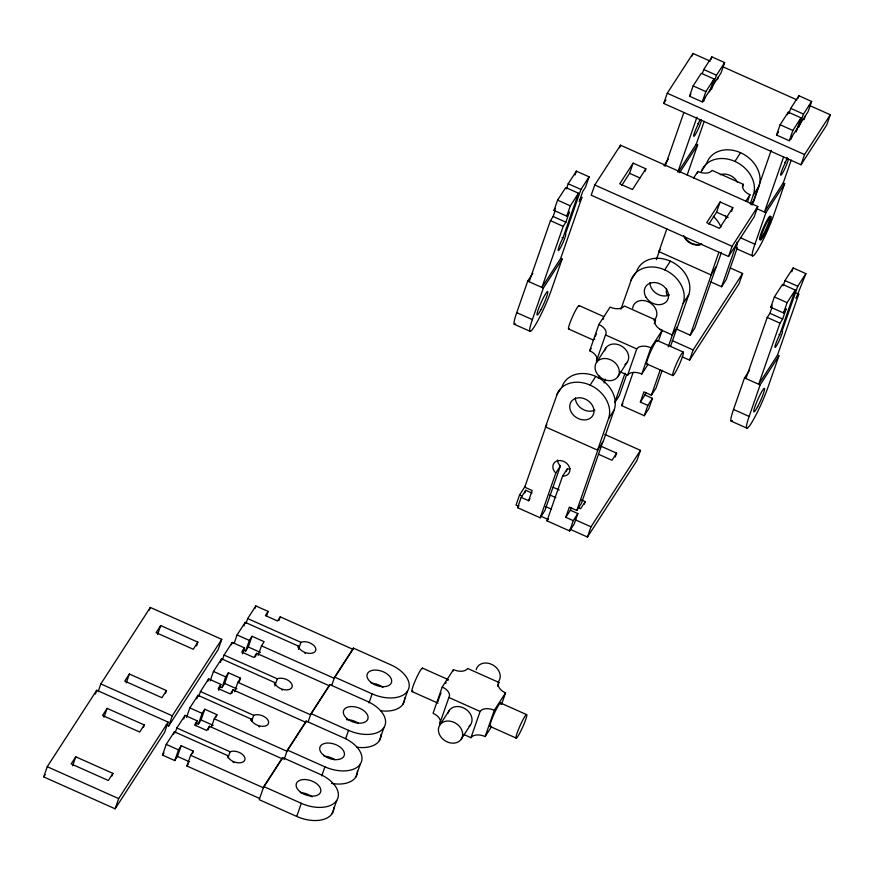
<?xml version="1.0" encoding="UTF-8"?>
<svg xmlns="http://www.w3.org/2000/svg" width="874" height="874" viewBox="0 0 874 874"><rect width="100%" height="100%" fill="white"/><g stroke="black" fill="none" stroke-linecap="round" stroke-linejoin="round"><path stroke-width="1.31" d="M43.7 776.91L47.251 766.706L96.741 690.241L168.158 722.132L164.607 732.336L115.117 808.8L43.7 776.91L45.175 774.626M95.408 694.065L96.741 690.241M98.172 691.563L100.838 683.905L150.328 607.441L221.745 639.342L218.194 649.535L168.704 725.999L166.246 724.907M72.651 765.733L75.765 756.808L112.91 773.392L112.025 775.948M104.006 717.281L107.12 708.355L144.265 724.95L143.38 727.496M149.443 609.997L150.328 607.441M126.238 682.933L129.352 674.007L166.497 690.602L165.612 693.148M157.604 634.48L160.707 625.555L197.852 642.15L196.53 645.973M115.117 808.8L118.667 798.596L168.158 722.132M168.704 725.999L172.254 715.806L221.745 639.342M192.498 753.519L193.329 751.137L181.18 745.719L177.455 756.425L174.767 760.577L162.509 755.103L166.235 744.397L174.396 731.789L227.633 755.562A9.035 5.331 19.2 0 0 239.061 762.849A9.035 5.331 19.2 0 0 243.704 755.682A9.035 5.331 19.2 0 0 230.091 751.782L176.843 727.998L175.182 732.762M173.565 734.171L174.396 731.789M183.758 718.952L185.004 715.391L197.273 720.864L195.612 725.628M186.533 717.434L189.844 707.907L198.005 695.311L251.253 719.084A9.035 5.331 19.2 0 0 262.67 726.37A9.035 5.331 19.2 0 0 267.313 719.193A9.035 5.331 19.2 0 0 253.7 715.303L200.452 691.52L198.791 696.283M174.767 760.577L178.493 749.87L181.18 745.719M196.759 698.872L198.005 695.311M207.793 681.283L208.613 678.901L220.882 684.386L218.806 690.329M210.142 680.944L213.453 671.429L221.614 658.821L274.862 682.605A9.035 5.331 19.2 0 0 286.279 689.892A9.035 5.331 19.2 0 0 290.933 682.714A9.035 5.331 19.2 0 0 277.309 678.814L224.061 655.041L222.411 659.804M195.929 723.006L198.376 724.098L202.113 713.392L204.789 709.24L216.938 714.659L216.107 717.041M220.368 662.394L221.614 658.821M198.376 724.098L201.064 719.947L204.789 709.24M259.633 798.475L186.905 765.995L190.641 755.289L193.329 751.137M231.402 644.804L232.233 642.423L244.491 647.896L242.415 653.85M234.166 643.275L237.073 634.95L245.223 622.343L298.471 646.126A9.035 5.331 19.2 0 0 309.899 653.413A9.035 5.331 19.2 0 0 314.542 646.236A9.035 5.331 19.2 0 0 300.918 642.335L247.681 618.563L246.02 623.315M219.538 686.516L221.985 687.62L225.721 676.902L228.409 672.751L240.547 678.18L239.301 681.742M243.977 625.915L245.223 622.343M208.165 729.856L209.41 726.283L282.127 758.763L282.553 757.55L320.081 774.309A28.711 16.956 19.2 0 1 336.741 800.453L332.164 813.574M221.985 687.62L224.673 683.468L228.409 672.751M211.344 727.135L214.25 718.81L216.938 714.659M255.011 608.326L255.842 605.944L268.1 611.418L266.45 616.181M243.147 650.038L245.605 651.13L249.33 640.424L252.018 636.272L264.156 641.691L261.468 645.842L258.158 655.369M231.774 693.377L233.019 689.804L305.736 722.285L306.162 721.072L343.701 737.831A28.711 16.956 19.2 0 1 360.35 763.963L355.784 777.095M245.605 651.13L248.292 646.979L252.018 636.272M234.549 691.847L237.859 682.332L240.547 678.18M255.394 656.887L256.628 653.326L329.356 685.795L329.771 684.593L367.309 701.352A28.711 16.956 19.2 0 1 383.959 727.485L379.392 740.617M227.404 756.239L227.633 755.562M228.016 757.736L230.091 751.782M279.003 620.409L280.248 616.836L352.965 649.316L353.38 648.104L390.918 664.874A28.711 16.956 19.2 0 1 407.579 691.006L403.001 704.138M250.783 720.427L251.253 719.084M251.625 721.247L253.7 715.303M274.392 683.949L274.862 682.605M274.829 685.959L277.309 678.814M298.001 647.459L298.471 646.126M298.438 649.48L300.918 642.335M282.553 757.55L263.773 786.556L259.207 799.688L296.734 816.447A28.711 16.956 19.2 0 0 333.792 807.423M284.061 759.626L287.382 750.078L306.162 721.072M308.085 721.957L311.002 713.599L329.771 684.593M331.705 685.467L334.611 677.121L353.38 648.104M296.734 816.447L301.312 803.326A28.711 16.956 19.2 0 0 336.741 800.453M321.774 775.872L324.92 766.837A28.711 16.956 19.2 0 0 360.35 763.963M345.678 738.563L348.529 730.358A28.711 16.956 19.2 0 0 383.959 727.485M369.003 702.904L372.149 693.88A28.711 16.956 19.2 0 0 407.579 691.006M515.594 323.828A28.711 3.299 -65.9 0 1 516.742 312.641L527.721 281.111L532.779 273.3M529.163 281.745L550.445 220.652L553.133 216.501L555.351 210.121M589.098 176.832L585.514 187.134L582.816 191.297L579.265 201.501L581.964 197.338L560.682 258.442L541.913 287.437L563.195 226.344L565.882 222.193L569.433 211.989L566.745 216.14L553.996 210.448L557.579 200.146L565.74 187.539L578.49 193.23L562.911 237.968A9.035 1.038 -65.9 0 0 558.147 250.183A9.035 1.038 -65.9 0 0 562.79 243.016A9.035 1.038 -65.9 0 0 565.358 234.188L580.937 189.45L589.098 176.832L576.359 171.14L568.187 183.758L566.396 188.904M575.016 175.008L576.359 171.14M566.745 216.14L570.329 205.838L578.49 193.23M562.124 259.075L551.144 290.616A28.711 3.299 -65.9 0 1 534.134 326.996A28.711 3.299 -65.9 0 1 532.364 319.622L543.355 288.092L562.124 259.075L560.682 258.442M594.768 184.982L591.217 195.186L728.523 256.497L754.262 216.719L757.813 206.526L620.518 145.204L594.768 184.982L732.073 246.293L757.813 206.526M619.622 147.761L620.518 145.204M442.2 687.03L433.056 713.293A11.482 6.784 19.2 0 1 439.72 723.748L448.865 697.485A11.482 6.784 19.2 0 0 442.2 687.03L453.464 669.626A11.482 6.784 19.2 0 0 467.645 668.479L498.89 682.43A11.482 6.784 19.2 0 0 505.554 692.885L501.556 704.378M452.896 671.265L453.464 669.626M621.818 185.31L629.575 173.325L633.126 163.132L645.864 168.824L644.979 171.37M525.493 485.802L519.582 494.935L516.031 505.128L518.49 506.232M562.091 386.658A28.711 22.932 32.9 0 1 595.762 376.41A28.711 22.932 32.9 0 1 614.182 409.917L603.202 441.457L597.565 450.154L545.474 426.894L557.164 394.272M557.448 460.041A9.035 7.221 32.9 0 0 560.398 465.973L544.819 510.711L540.219 517.801L517.594 507.696L521.177 497.393L525.766 490.303L531.982 493.078M546.01 426.097L524.728 487.2L532.179 490.522L528.628 500.726L521.177 497.393M524.87 492.87L525.766 490.303M809.269 105.383L830.3 114.778L826.749 124.982L801.01 164.749L663.705 103.438L667.255 93.234L693.006 53.467L710.322 61.191M692.11 56.012L693.006 53.467M598.843 324.505A11.482 6.784 19.2 0 1 605.507 334.961L596.363 361.224A11.482 6.784 19.2 0 0 589.699 350.769L598.843 324.505L610.107 307.102A11.482 6.784 19.2 0 0 624.287 305.955L655.533 319.906A11.482 6.784 19.2 0 0 662.197 330.361L658.767 340.204M540.219 517.801L555.798 473.074L560.398 465.973M665.147 166.235L683.774 112.768M702.39 73.372L703.734 69.516L711.895 56.897L724.644 62.589L721.061 72.892L702.281 101.897L689.542 96.206L693.126 85.903L701.287 73.296L714.025 78.988L709.557 91.846M463.766 734.477L470.977 737.7L480.121 711.447A11.482 6.784 19.2 0 1 494.291 710.289L505.554 692.885M577.856 513.551L573.257 520.653L565.784 517.321L570.372 510.219L577.856 513.551L574.262 523.854L569.673 530.955L547.015 520.838L562.594 476.101L567.193 469.01A9.035 7.221 32.9 0 0 570.154 468.661M620.944 309.134L631.399 279.571M566.297 471.556L567.193 469.01M710.999 59.476L711.895 56.897M497.59 686.188L498.89 682.43M604.109 382.932L605.442 379.108M677.896 171.927L696.96 117.192M702.281 101.897L705.875 91.595L714.025 78.988M703.636 101.57L704.968 97.746M700.904 119.946A9.035 1.038 -65.9 0 1 698.337 128.762A9.035 1.038 -65.9 0 1 693.694 135.94A9.035 1.038 -65.9 0 1 698.446 123.726L699.779 119.902M470.977 737.7A11.482 6.784 19.2 0 1 485.146 736.553L494.291 710.289M711.556 89.334L716.483 75.208L724.644 62.589M717.467 79.621L718.362 77.054M565.784 517.321L569.335 507.117L576.807 510.46L581.407 503.358L602.678 442.255M721.465 252.324L716.625 266.199L710.999 274.895L658.909 251.636L666.818 228.933M678.18 172.08L696.228 144.188L704.204 121.278M656.33 259.753L659.433 250.838M570.372 510.219L571.268 507.663M687.128 175.106L697.671 144.833L696.228 144.188M597.565 450.154L608.544 418.624L614.182 409.917M569.673 530.955L573.257 520.653M576.807 510.46L598.089 449.356M625.052 373.132L614.804 402.564L619.404 395.463L626.538 374.968M697.288 173.161L697.867 171.512A11.482 6.784 19.2 0 0 712.037 170.364L743.293 184.327A11.482 6.784 19.2 0 0 749.947 194.782L747.663 201.337M620.409 371.953L627.619 375.175L636.764 348.923A11.482 6.784 19.2 0 1 650.933 347.765L662.197 330.361M584.345 504.167L585.241 501.621L581.527 499.961M652.441 398.315L647.842 405.416L640.369 402.073L644.957 394.972L652.441 398.315L648.847 408.617L644.258 415.718L621.6 405.602L633.18 372.346M654.233 323.664L655.533 319.906M627.619 375.175A11.482 6.784 19.2 0 1 641.789 374.028L650.933 347.765M570.209 529.327L587.448 537.018L590.999 526.825L640.489 450.361L604.775 434.411M615.263 456.993L616.596 453.169L600.493 445.98M640.369 402.073L643.919 391.88L651.392 395.212L655.992 388.111L662.197 370.292M644.957 394.972L645.853 392.426M659.75 329.378L672.15 334.917L683.14 303.376L688.767 294.68A28.711 22.932 32.9 0 0 670.347 261.162A28.711 22.932 32.9 0 0 636.676 271.421L634.568 274.676M644.258 415.718L647.842 405.416M651.392 395.212L660.263 369.757M668.239 346.847L672.674 334.108M708.814 224.159L716.571 212.174L720.121 201.981L732.86 207.673L731.527 211.497M670.62 346.104L677.263 327.018M688.767 294.68L677.787 326.21L672.15 334.917M640.489 450.361L636.938 460.554L587.448 537.018M710.999 274.895L718.909 252.193M676.585 329.072L690.241 335.201L711.512 274.097M742.419 186.828L743.293 184.327M716.112 266.996L694.83 328.1L690.241 335.201M682.19 356.843L689.575 360.143L693.126 349.939L742.616 273.475L730.303 267.979M728.523 256.497L732.073 246.293M750.263 203.74L753.333 194.913L758.971 186.217A28.711 22.932 32.9 0 0 740.54 152.699A28.711 22.932 32.9 0 0 706.88 162.946M710.42 281.734L721.596 286.748L737.11 242.196M737.274 247.823L726.196 279.647L721.596 286.748M752.143 205.084L771.207 150.35M788.938 113.511L790.73 108.365L798.891 95.747L811.64 101.439L808.046 111.741L789.277 140.747L776.527 135.055L780.121 124.753L788.272 112.145L801.021 117.837L796.105 131.963M753.257 202.615L758.971 186.217M787.376 114.723L788.272 112.145M797.995 98.325L798.891 95.747M742.616 273.475L739.065 283.679L689.575 360.143M783.508 157.309L764.444 212.043L783.224 183.037L791.199 160.128M789.277 140.747L792.871 130.445L801.021 117.837M791.068 139.163L791.964 136.595M784.666 183.682L773.676 215.222A28.711 3.299 -65.9 0 1 756.676 251.603A28.711 3.299 -65.9 0 1 754.907 244.228L765.886 212.699L784.666 183.682L783.224 183.037M787.889 158.795A9.035 1.038 -65.9 0 1 785.333 167.611A9.035 1.038 -65.9 0 1 780.679 174.789A9.035 1.038 -65.9 0 1 785.442 162.575L787.223 157.473M799 126.905L803.468 114.057L811.64 101.439M804.014 119.749L805.358 115.903M801.01 164.749L804.561 154.556L830.3 114.778M732.379 420.634A28.711 3.299 -65.9 0 1 733.526 409.458L744.506 377.918L749.564 370.117M745.948 378.562L767.23 317.459L769.918 313.307L772.135 306.938M796.433 293.118L798.749 294.145L777.467 355.248L758.698 384.254L779.979 323.151L782.667 318.999L786.218 308.806L783.53 312.958L770.781 307.266L774.375 296.963L782.525 284.356L795.274 290.048L779.695 334.786A9.035 1.038 -65.9 0 0 774.932 347A9.035 1.038 -65.9 0 0 779.575 339.822A9.035 1.038 -65.9 0 0 782.143 330.995L797.722 286.257L805.894 273.649L793.144 267.957L784.972 280.565L783.18 285.722M791.8 271.814L793.144 267.957M783.53 312.958L787.113 302.655L795.274 290.048M778.909 355.893L767.929 387.422A28.711 3.299 -65.9 0 1 750.919 423.814A28.711 3.299 -65.9 0 1 749.149 416.439L760.14 384.899L778.909 355.893L777.467 355.248M805.894 273.649L796.05 298.307L798.749 294.145M75.765 756.808L71.165 763.909L108.321 780.493L112.91 773.392M107.12 708.355L102.52 715.456L139.676 732.041L144.265 724.95M129.352 674.007L124.753 681.108L161.909 697.703L166.497 690.602M160.707 625.555L156.107 632.656L193.263 649.251L197.852 642.15M176.843 727.998L185.004 715.391M200.452 691.52L208.613 678.901M224.061 655.041L232.233 642.423M247.681 618.563L255.842 605.944M162.509 755.103L163.984 752.809M197.273 720.864L194.574 725.027L206.712 730.446L209.41 726.283M220.882 684.386L218.183 688.548L230.321 693.967L233.019 689.804M244.491 647.896L241.792 652.07L253.941 657.488L256.628 653.326M268.1 611.418L265.412 615.58L277.55 621.01L280.248 616.836M186.905 765.995L188.249 763.92M553.996 210.448L555.34 208.373M663.705 103.438L665.912 100.029M633.126 163.132L619.732 183.813L632.481 189.505L645.864 168.824M689.542 96.206L690.875 94.13M663.989 165.754L668.315 159.057M282.127 758.763L263.358 787.769L190.641 755.289M305.736 722.285L286.967 751.279L214.25 718.81M329.356 685.795L310.576 714.801L237.859 682.332M352.965 649.316L334.196 678.322L261.468 645.842M679.611 172.724L697.671 144.833M693.639 178.045L697.867 171.512M557.514 393.726L558.923 391.552M559.273 391.006L560.682 388.832M631.749 279.035L632.459 277.943M632.809 277.397L634.218 275.223M703.013 168.933L701.254 171.654A28.711 22.932 32.9 0 1 734.914 161.406L740.54 152.699M703.362 168.387L704.772 166.213M705.121 165.667L706.531 163.493M589.699 350.769L591.108 348.584M545.474 426.894L546.884 424.72M658.909 251.636L660.318 249.461M596.538 362.371L605.933 347.874M556.465 395.365A28.711 22.932 32.9 0 1 590.125 385.106L595.762 376.41M631.05 280.117A28.711 22.932 32.9 0 1 664.71 269.869L670.347 261.162M598.384 378.103L599.706 376.071M517.594 507.696L518.905 505.675M720.121 201.981L706.727 222.673L719.477 228.365L732.86 207.673M528.628 500.726L529.939 498.693M617.809 376.77A12.837 10.259 32.9 0 0 606.927 358.679A12.837 10.259 32.9 0 0 596.789 373.274A12.837 10.259 32.9 0 0 617.809 376.77L627.193 362.262M776.527 135.055L778.548 131.941M745.73 201.304L749.947 194.782M750.985 204.603L754.59 199.021M641.789 374.028L648.126 364.239M547.015 520.838L548.326 518.817M621.6 405.602L622.922 403.57M439.895 724.896L449.291 710.398M585.241 501.621L580.642 508.723L578.162 507.608M616.596 453.169L611.997 460.27L598.384 454.185M461.166 739.295A12.837 10.259 32.9 0 0 450.285 721.203A12.837 10.259 32.9 0 0 440.146 735.799A12.837 10.259 32.9 0 0 461.166 739.295L470.551 724.786M485.146 736.553L491.483 726.764M770.781 307.266L772.124 305.19M722.689 66.719L796.902 99.865M703.734 69.516L716.483 75.208M790.73 108.365L803.468 114.057M693.126 85.903L705.875 91.595M780.121 124.753L792.871 130.445M667.255 93.234L804.561 154.556M697.649 123.376L698.446 123.726M784.644 162.225L785.442 162.575M756.272 208.405L765.886 212.699M629.575 173.325L639.997 177.99M716.571 212.174L728.151 217.353M740.256 237.684L754.907 244.228M736.837 248.882L752.459 255.853M568.187 183.758L580.937 189.45M784.972 280.565L797.722 286.257M557.579 200.146L570.329 205.838M774.375 296.963L787.113 302.655M553.133 216.501L565.882 222.193M769.918 313.307L782.667 318.999M550.445 220.652L563.195 226.344M767.23 317.459L779.979 323.151M562.113 237.619L562.911 237.968M778.898 334.425L779.695 334.786M672.193 340.598L693.126 349.939M527.721 281.111L543.355 288.092M744.506 377.918L760.14 384.899M579.112 305.583L603.912 316.661M657.237 340.478L683.282 352.102A12.837 1.475 -65.9 0 1 676.531 370.303A12.837 1.475 -65.9 0 1 674.291 369.057A12.837 1.475 -65.9 0 1 683.282 352.102M605.507 334.961L636.764 348.923M568.613 329.017L593.413 340.095M646.749 363.912L672.783 375.547M516.742 312.641L532.364 319.622M733.526 409.458L749.149 416.439M514.294 324.276L529.928 331.246M731.079 421.082L746.713 428.063M553.045 487.244L559.229 490.008M549.68 494.892L555.875 497.656M519.582 494.935L522.04 496.028M545.442 506.472L551.592 509.225M574.994 519.669L590.999 526.825M540.656 516.13L548.042 519.429M422.47 668.107L448.515 679.743M500.605 703.002L526.64 714.637A12.837 1.475 -65.9 0 1 519.899 732.827A12.837 1.475 -65.9 0 1 517.648 731.582A12.837 1.475 -65.9 0 1 526.64 714.637M448.865 697.485L480.121 711.447M411.971 691.542L438.016 703.177M490.106 726.436L516.141 738.071M334.611 677.121L372.149 693.88M237.073 634.95L249.33 640.424M248.292 646.979L260.43 652.408M311.002 713.599L348.529 730.358M213.453 671.429L225.721 676.902M224.673 683.468L236.821 688.887M287.382 750.078L324.92 766.837M189.844 707.907L202.113 713.392M201.064 719.947L213.201 725.365M100.838 683.905L172.254 715.806M263.773 786.556L301.312 803.326M166.235 744.397L178.493 749.87M177.455 756.425L189.592 761.844M47.251 766.706L118.667 798.596M412.779 691.028A12.837 1.475 -65.9 0 1 415.74 679.535A12.837 1.475 -65.9 0 1 422.623 668.818M476.188 669.746A12.837 10.259 32.9 0 1 492.838 664.972A12.837 10.259 32.9 0 1 498.06 682.113M448.023 713.26A12.837 10.259 32.9 0 1 465.241 708.825A12.837 10.259 32.9 0 1 469.119 726.37M438.038 701.407A12.837 1.475 -65.9 0 1 441.031 692.885M445.685 683.315A12.837 1.475 -65.9 0 1 446.166 682.485M447.707 680.256A12.837 1.475 -65.9 0 1 447.969 679.983M490.915 725.923A12.837 1.475 -65.9 0 1 494.138 713.829A12.837 1.475 -65.9 0 1 500.693 704.182M233.085 762.292A9.035 5.331 19.2 0 1 233.839 762.51M300.438 792.652A12.837 7.582 19.2 0 1 312.062 796.815M357.411 770.944A28.711 16.956 19.2 0 1 331.519 783.41M258.901 726.556A9.035 5.331 19.2 0 1 259.578 726.873M324.046 756.174A12.837 7.582 19.2 0 1 334.775 759.681M381.02 734.455A28.711 16.956 19.2 0 1 356.974 747.215M281.799 689.794A9.035 5.331 19.2 0 1 282.521 690.078M346.486 719.695A12.837 7.582 19.2 0 1 358.384 723.202M404.629 697.976A28.711 16.956 19.2 0 1 380.583 710.726M304.676 653.064A9.035 5.331 19.2 0 1 305.419 653.315M371.275 683.206A12.837 7.582 19.2 0 1 382.899 687.368M664.71 269.869A28.711 22.932 32.9 0 1 683.14 303.376M669.473 294.877A12.837 10.259 32.9 0 1 656.691 293.642A12.837 10.259 32.9 0 1 649.939 282.63M590.125 385.106A28.711 22.932 32.9 0 1 608.544 418.624M555.798 473.074A9.035 7.221 32.9 0 1 556.421 461.188A9.035 7.221 32.9 0 1 569.302 466.945A9.035 7.221 32.9 0 1 562.594 476.101M594.888 410.125A12.837 10.259 32.9 0 1 582.106 408.89A12.837 10.259 32.9 0 1 575.354 397.867M569.422 328.504A12.837 1.475 -65.9 0 1 572.383 317A12.837 1.475 -65.9 0 1 579.265 306.293M632.645 308.238A12.837 10.259 32.9 0 1 649.502 302.459A12.837 10.259 32.9 0 1 653.927 320.332M604.666 350.736A12.837 10.259 32.9 0 1 622.441 346.661A12.837 10.259 32.9 0 1 624.91 364.491M594.56 339.473A12.837 1.475 -65.9 0 1 594.681 338.883M595.347 336.501A12.837 1.475 -65.9 0 1 596.407 333.507M603.257 319.239A12.837 1.475 -65.9 0 1 603.661 318.628M647.284 363.671A12.837 1.475 -65.9 0 1 650.748 351.348A12.837 1.475 -65.9 0 1 657.39 341.188M725.376 215.78A28.711 22.932 32.9 0 1 726.589 218.271M713.315 216.304A28.711 22.932 32.9 0 1 720.952 226.967M667.441 295.554A9.035 7.221 32.9 0 1 666.753 289.043M701.691 243.999A12.837 10.259 32.9 0 1 684.397 236.384M734.914 161.406A28.711 22.932 32.9 0 1 753.333 194.913M720.242 174.745A12.837 10.259 32.9 0 1 737.525 182.36M701.33 244.392A12.837 10.259 32.9 0 1 683.577 235.729M737.59 248.85A28.711 3.299 -65.9 0 1 737.547 242.71M300.001 791.713A12.837 7.582 19.2 0 0 320.529 792.248A12.837 7.582 19.2 0 0 304.906 779.521A12.837 7.582 19.2 0 0 300.001 791.713M323.609 755.234A12.837 7.582 19.2 0 0 344.137 755.77A12.837 7.582 19.2 0 0 328.515 743.031A12.837 7.582 19.2 0 0 323.609 755.234M347.218 718.756A12.837 7.582 19.2 0 0 367.757 719.28A12.837 7.582 19.2 0 0 352.124 706.553A12.837 7.582 19.2 0 0 347.218 718.756M370.838 682.266A12.837 7.582 19.2 0 0 391.366 682.802A12.837 7.582 19.2 0 0 375.733 670.074A12.837 7.582 19.2 0 0 370.838 682.266M540.908 309.735A12.837 1.475 -65.9 0 0 547.659 291.534A12.837 1.475 -65.9 0 0 538.657 308.489A12.837 1.475 -65.9 0 0 540.908 309.735M757.692 406.552A12.837 1.475 -65.9 0 0 764.444 388.351A12.837 1.475 -65.9 0 0 755.442 405.307A12.837 1.475 -65.9 0 0 757.692 406.552M646.061 297.313A12.837 10.259 32.9 0 0 667.07 300.809A12.837 10.259 32.9 0 0 656.188 282.717A12.837 10.259 32.9 0 0 646.061 297.313M571.476 412.55A12.837 10.259 32.9 0 0 592.485 416.057A12.837 10.259 32.9 0 0 581.603 397.954A12.837 10.259 32.9 0 0 571.476 412.55M764.291 234.724A12.837 1.475 -65.9 0 0 771.043 216.523A12.837 1.475 -65.9 0 0 762.041 233.478A12.837 1.475 -65.9 0 0 764.291 234.724M763.439 234.341A12.837 1.475 -65.9 0 0 770.191 216.14A12.837 1.475 -65.9 0 0 761.188 233.096A12.837 1.475 -65.9 0 0 763.439 234.341"/></g></svg>
